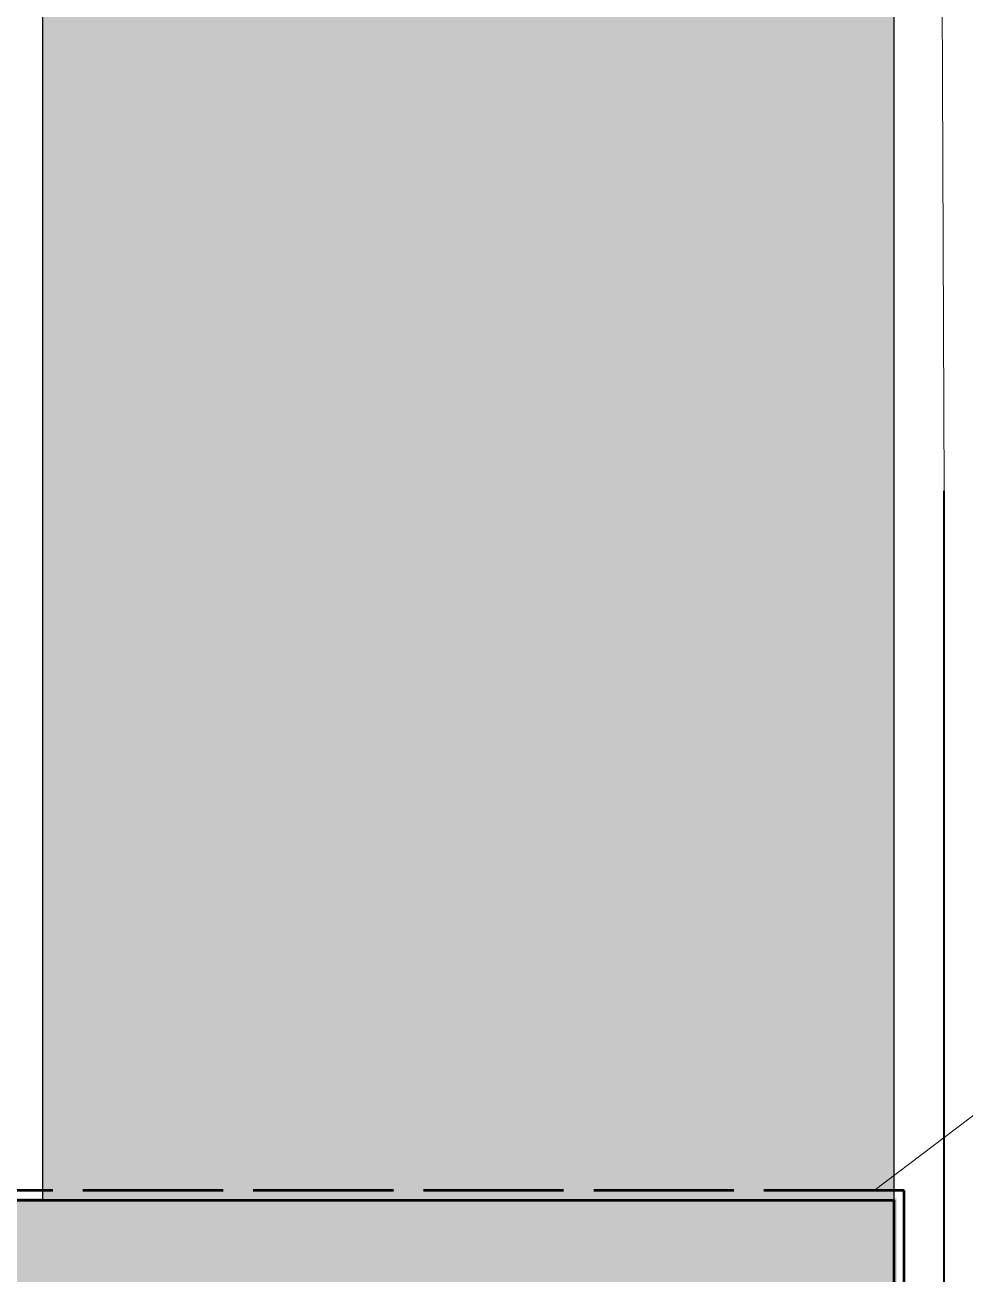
# Model space of a CAD drawing. Header units: millimetres. Extents: x -725 to 2194, y -1079 to 3179.
# Drawn here: x 538 to 1200, y 728 to 1608 of the extents above; entities that cross this region are included whole.
import ezdxf

# ---------------------------------------------------------------- set-up
doc = ezdxf.new("R2010")
doc.units = ezdxf.units.MM
doc.linetypes.add('DASH_99_21', pattern=[119.944444, 98.777778, -21.166667])
for name, color, linetype in [('GEOFAB', 5, 'Continuous'), ('LEADERS', 7, 'Continuous'), ('MANHOLES', 7, 'Continuous'), ('MODULE_ART', 7, 'Continuous'), ('TANK', 7, 'Continuous')]:
    doc.layers.add(name, color=color, linetype=linetype)

# ---------------------------------------------------------------- blocks, each defined once
blk = doc.blocks.new('atlancube_face')
at = {"true_color": 0x000000}
blk.add_solid([(-1.79, -1.79), (1151.79, -1.79), (-1.79, 781.79), (1151.79, 781.79)], dxfattribs=at)

msp = doc.modelspace()

# ---------------------------------------------------------------- linework, layer by layer
at = {"layer": 'GEOFAB', "color": 6, "lineweight": 40}
msp.add_line((1185.28, -35.28), (1185.28, 1280), dxfattribs=at)
at = {"layer": 'GEOFAB', "color": 5, "linetype": 'DASH_99_21', "lineweight": 53}
msp.add_lwpolyline([(-7.06, -7.06), (1157.06, -7.06), (1157.06, 787.06), (-7.06, 787.06)], close=True, dxfattribs=at)
at = {"layer": 'LEADERS', "lineweight": 18}
for p, q in [((1178.22, 2962.75), (1185.28, 1280)), ((1409.43, 994.49), (1135.89, 787.06))]:
    msp.add_line(p, q, dxfattribs=at)
at = {"layer": 'MANHOLES', "lineweight": 30}
msp.add_lwpolyline([(550, 780), (1150, 780), (1150, 2780), (550, 2780)], close=True, dxfattribs=at)
msp.add_lwpolyline([(550, 780), (1150, 780), (1150, 2780), (550, 2780)], close=True, dxfattribs=at)
at = {"layer": 'MANHOLES', "true_color": 0xb8b8b8}
msp.add_solid([(550, 780), (1150, 780), (550, 2780), (1150, 2780)], dxfattribs=at)
msp.add_solid([(550, 780), (1150, 780), (550, 2780), (1150, 2780)], dxfattribs=at)
at = {"layer": 'TANK', "lineweight": 53}
msp.add_lwpolyline([(0, 0), (1150, 0), (1150, 780), (0, 780)], close=True, dxfattribs=at)

# ---------------------------------------------------------------- block references
at = {"layer": 'MODULE_ART'}
msp.add_blockref('atlancube_face', (0, 0), dxfattribs=at)

doc.saveas('drawing.dxf')
